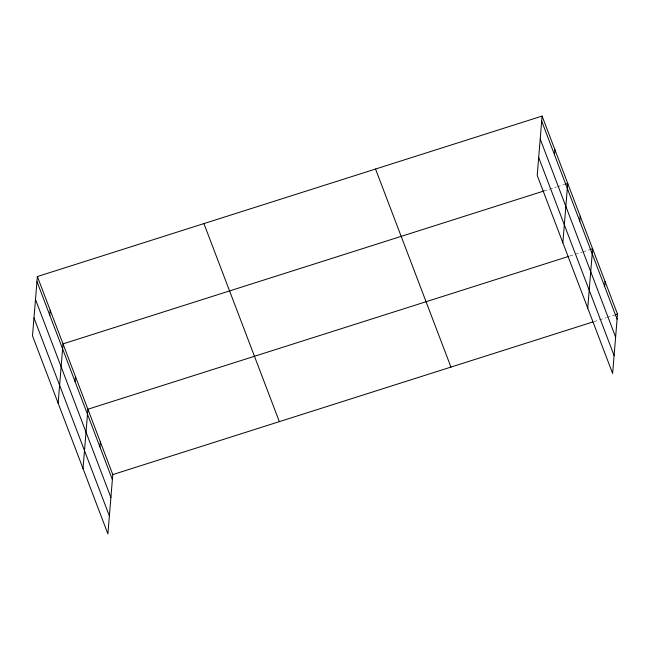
<?xml version="1.0" encoding="UTF-8"?>
<svg xmlns="http://www.w3.org/2000/svg" width="650" height="650" viewBox="0 0 650 650"><rect width="100%" height="100%" fill="white"/><g stroke="black" fill="none" stroke-linecap="round" stroke-linejoin="round"><path stroke-width="0.49" stroke-dasharray="3.25 2.44" d="M543.936 190.986L556.311 187.054M557.261 186.745L563.924 184.632M569.774 256.043L582.148 252.102M583.099 251.802L588.811 249.99M593.71 321.701L598.463 320.182M599.414 319.881L606.076 317.769M607.027 317.46L614.648 315.039"/><path stroke-width="0.97" d="M37.375 276.543L32.5 335.863L107.908 533.918L112.791 474.589L37.375 276.543L542.092 116.082L617.5 314.137L612.625 373.457L537.209 175.411L542.092 116.082M49.782 315.226L50.196 310.204M58.142 403.203L63.017 343.874L543.936 190.986M75.051 381.566L75.457 376.553M83.021 468.561L87.904 409.232L568.823 256.344M99.929 446.924L100.344 441.911M554.499 154.765L554.905 149.752M562.851 242.751L567.726 183.422L564.874 184.332M579.759 221.114L580.174 216.101M587.738 308.1L592.613 248.779L589.761 249.681M604.646 286.471L605.061 281.458M112.791 474.589L592.751 322.002M615.599 314.738L617.5 314.137M541.678 121.095L617.086 319.15M540.207 139.019L615.615 337.074M538.688 157.487L614.096 355.534M375.537 169.032L450.946 367.088M203.929 223.592L279.346 421.639M36.969 281.556L112.377 479.602M35.49 299.479L110.906 497.526M33.971 317.939L109.387 515.994"/></g></svg>
